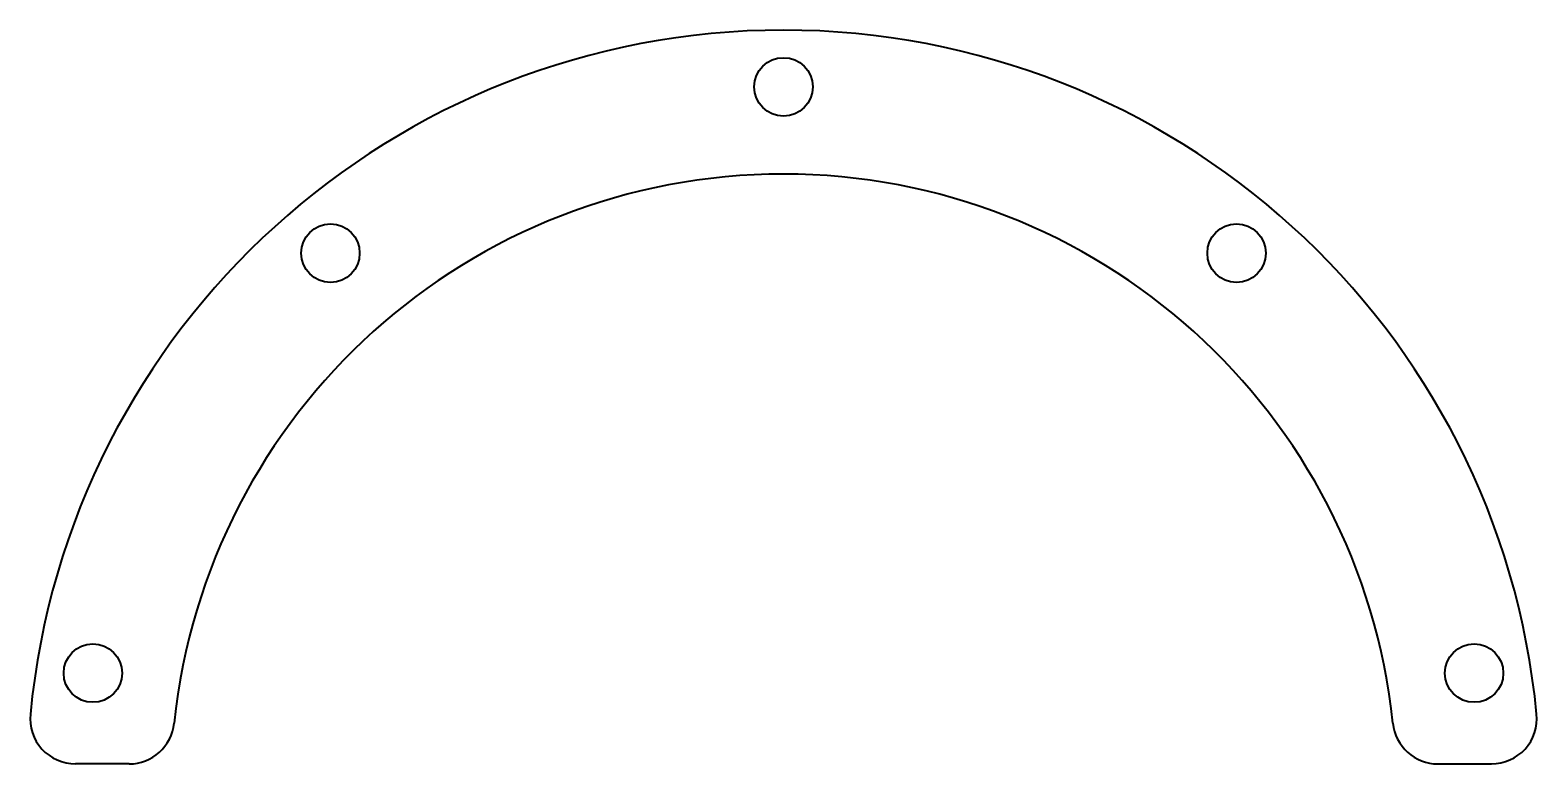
# Model space of a CAD drawing. Header units: inches. Extents: x -1.66 to 1.66, y 0.05 to 1.67.
import ezdxf

# ---------------------------------------------------------------- set-up
doc = ezdxf.new("R2010")
doc.units = ezdxf.units.IN
doc.header["$MEASUREMENT"] = 0
doc.layers.add('Visible', color=7, linetype='Continuous', lineweight=40)

msp = doc.modelspace()

# ---------------------------------------------------------------- linework, layer by layer
at = {"layer": 'Visible'}
for p, q in [((-1.4422, 0.05), (-1.5601, 0.05)), ((1.4422, 0.05), (1.5601, 0.05))]:
    msp.add_line(p, q, dxfattribs=at)
for centre in [(0, 1.5423), (-0.9983, 1.1757), (0.9983, 1.1757), (-1.5219, 0.25), (1.5219, 0.25)]:
    msp.add_circle(centre, 0.0643, dxfattribs=at)
for centre, radius, start, end in [((0, 0), 1.6673, 5.4919, 174.5081), ((0, 0), 1.35, 5.9378, 174.0622), ((-1.5601, 0.15), 0.1, 174.5081, 270), ((-1.4422, 0.15), 0.1, 270, 354.0622), ((1.4422, 0.15), 0.1, 185.9378, 270), ((1.5601, 0.15), 0.1, 270, 5.4919)]:
    msp.add_arc(centre, radius, start, end, dxfattribs=at)

doc.saveas('drawing.dxf')
